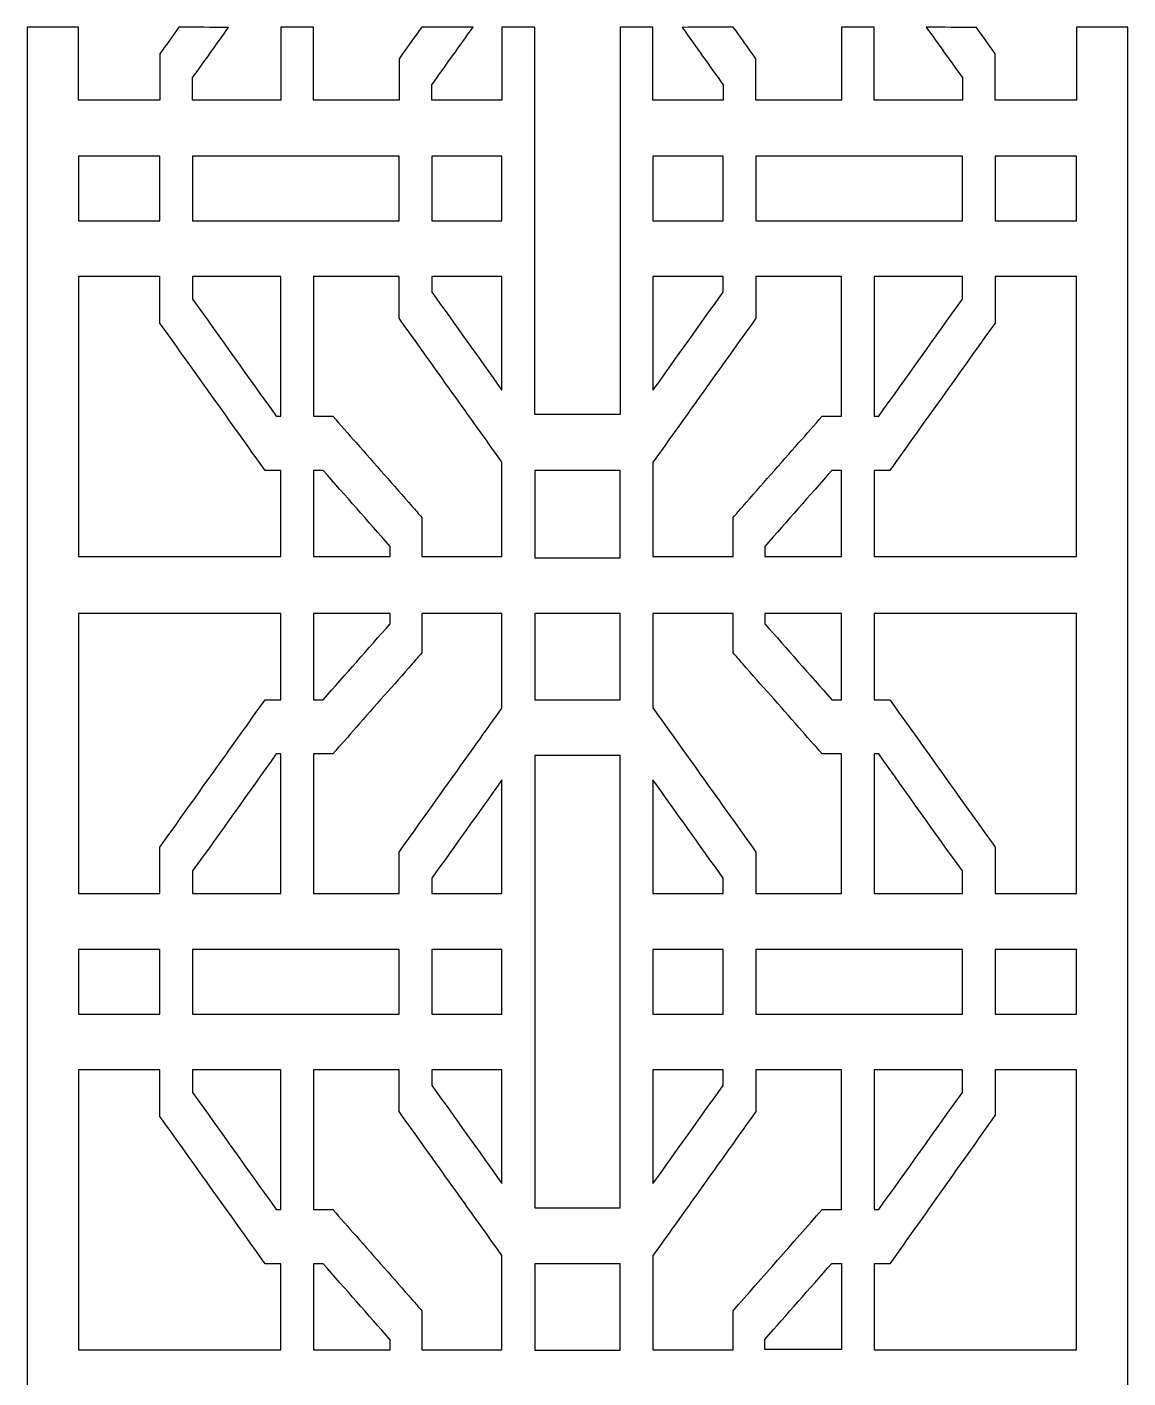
# Model space of a CAD drawing. Header units: centimetres. Extents: x 9 to 15.7, y -9 to 9.
# Drawn here: x 9.04 to 15.74, y 0.79 to 9 of the extents above; entities that cross this region are included whole.
import ezdxf

# ---------------------------------------------------------------- set-up
doc = ezdxf.new("R2010")
doc.units = ezdxf.units.CM
doc.header["$MEASUREMENT"] = 0
doc.layers.add('layer 1', color=7, linetype='Continuous')

msp = doc.modelspace()

# ---------------------------------------------------------------- linework, layer by layer
at = {"layer": 'layer 1', "color": 250, "lineweight": 30}
for points, knots in [([(15.73543, 8.99889), (15.73543, 2.9992), (15.73543, -3.00051), (15.73543, -9.00021), (15.73543, -9.00021), (13.50426, -9.00021), (11.27308, -9.00021), (9.0419, -9.00021), (9.0419, -9.00021), (9.0419, -8.26327), (9.0419, -7.52636), (9.0419, -6.78943), (9.0419, -6.78943), (9.0419, -1.52666), (9.0419, 3.73612), (9.0419, 8.99889), (9.0419, 8.99889), (9.14629, 8.99889), (9.25067, 8.99889), (9.35506, 8.99889), (9.35506, 8.99889), (9.35506, 8.86323), (9.35506, 8.72759), (9.35506, 8.59193), (9.35506, 8.59193), (9.35506, 8.57987), (9.35506, 8.5678), (9.35506, 8.55574), (9.35506, 8.55574), (9.51995, 8.55574), (9.68484, 8.55574), (9.84974, 8.55574), (9.84974, 8.55574), (9.84974, 8.64992), (9.84974, 8.74408), (9.84974, 8.83826), (9.84974, 8.83826), (9.88822, 8.89212), (9.92671, 8.94599), (9.96519, 8.99984), (9.96519, 8.99984), (10.06573, 8.99925), (10.16625, 8.99866), (10.26679, 8.99807), (10.26679, 8.99807), (10.19418, 8.89643), (10.12157, 8.79481), (10.04897, 8.69317), (10.04897, 8.69317), (10.04897, 8.64735), (10.04897, 8.60154), (10.04897, 8.55574), (10.04897, 8.55574), (10.22769, 8.55574), (10.40642, 8.55574), (10.58514, 8.55574), (10.58514, 8.55574), (10.58514, 8.70346), (10.58514, 8.85117), (10.58514, 8.99889), (10.58514, 8.99889), (10.65155, 8.99889), (10.71795, 8.99889), (10.78437, 8.99889), (10.78437, 8.99889), (10.78437, 8.85117), (10.78437, 8.70346), (10.78437, 8.55574), (10.78437, 8.55574), (10.95758, 8.55574), (11.13078, 8.55574), (11.304, 8.55574), (11.304, 8.55574), (11.304, 8.63985), (11.304, 8.72397), (11.304, 8.80808), (11.304, 8.80808), (11.30958, 8.8159), (11.31517, 8.82371), (11.32075, 8.83153), (11.32075, 8.83153), (11.36096, 8.88782), (11.40118, 8.94411), (11.44139, 9.0004), (11.44139, 9.0004), (11.5455, 9.00034), (11.64962, 9.00027), (11.75373, 9.00022), (11.75373, 9.00022), (11.67023, 8.88333), (11.58673, 8.76645), (11.50322, 8.64957), (11.50322, 8.64957), (11.50322, 8.61829), (11.50322, 8.58701), (11.50322, 8.55574), (11.50322, 8.55574), (11.64536, 8.55574), (11.78749, 8.55574), (11.92963, 8.55574), (11.92963, 8.55574), (11.92963, 8.70346), (11.92963, 8.85117), (11.92963, 8.99889), (11.92963, 8.99889), (11.99604, 8.99889), (12.06245, 8.99889), (12.12886, 8.99889), (12.12886, 8.99889), (12.12886, 8.21416), (12.12886, 7.42942), (12.12886, 6.64469), (12.12886, 6.64469), (12.30203, 6.64469), (12.47519, 6.64469), (12.64837, 6.64469), (12.64837, 6.64469), (12.64837, 7.42942), (12.64837, 8.21416), (12.64837, 8.99889), (12.64837, 8.99889), (12.71478, 8.99889), (12.78118, 8.99889), (12.8476, 8.99889), (12.8476, 8.99889), (12.8476, 8.85117), (12.8476, 8.70346), (12.8476, 8.55574), (12.8476, 8.55574), (12.98977, 8.55574), (13.13195, 8.55574), (13.27411, 8.55574), (13.27411, 8.55574), (13.27411, 8.58701), (13.27411, 8.61829), (13.27411, 8.64957), (13.27411, 8.64957), (13.19097, 8.76595), (13.10782, 8.88235), (13.02467, 8.99873), (13.02467, 8.99873), (13.12834, 8.99942), (13.23202, 9.00009), (13.33569, 9.00077), (13.33569, 9.00077), (13.38157, 8.93653), (13.42745, 8.87231), (13.47334, 8.80808), (13.47334, 8.80808), (13.47334, 8.72397), (13.47334, 8.63985), (13.47334, 8.55574), (13.47334, 8.55574), (13.64655, 8.55574), (13.81977, 8.55574), (13.99298, 8.55574), (13.99298, 8.55574), (13.99298, 8.70346), (13.99298, 8.85117), (13.99298, 8.99889), (13.99298, 8.99889), (14.05938, 8.99889), (14.12579, 8.99889), (14.19221, 8.99889), (14.19221, 8.99889), (14.19221, 8.85117), (14.19221, 8.70346), (14.19221, 8.55574), (14.19221, 8.55574), (14.37092, 8.55574), (14.54965, 8.55574), (14.72838, 8.55574), (14.72838, 8.55574), (14.72838, 8.60154), (14.72838, 8.64735), (14.72838, 8.69317), (14.72838, 8.69317), (14.65538, 8.79532), (14.5824, 8.89749), (14.50941, 8.99965), (14.50941, 8.99965), (14.61077, 8.99909), (14.71214, 8.99852), (14.81351, 8.99797), (14.81351, 8.99797), (14.85153, 8.94473), (14.88957, 8.89148), (14.9276, 8.83826), (14.9276, 8.83826), (14.9276, 8.83583), (14.9276, 8.83342), (14.9276, 8.83099), (14.9276, 8.83099), (14.9276, 8.73925), (14.9276, 8.64749), (14.9276, 8.55574), (14.9276, 8.55574), (15.0925, 8.55574), (15.25739, 8.55574), (15.42229, 8.55574), (15.42229, 8.55574), (15.42229, 8.70346), (15.42229, 8.85117), (15.42229, 8.99889), (15.42229, 8.99889), (15.52666, 8.99889), (15.63105, 8.99889), (15.73543, 8.99889)], [0, 0, 0, 0, 0.0188679, 0.0188679, 0.0188679, 0.0188679, 0.0377358, 0.0377358, 0.0377358, 0.0377358, 0.0566038, 0.0566038, 0.0566038, 0.0566038, 0.0754717, 0.0754717, 0.0754717, 0.0754717, 0.0943396, 0.0943396, 0.0943396, 0.0943396, 0.1132075, 0.1132075, 0.1132075, 0.1132075, 0.1320755, 0.1320755, 0.1320755, 0.1320755, 0.1509434, 0.1509434, 0.1509434, 0.1509434, 0.1698113, 0.1698113, 0.1698113, 0.1698113, 0.1886792, 0.1886792, 0.1886792, 0.1886792, 0.2075472, 0.2075472, 0.2075472, 0.2075472, 0.2264151, 0.2264151, 0.2264151, 0.2264151, 0.245283, 0.245283, 0.245283, 0.245283, 0.2641509, 0.2641509, 0.2641509, 0.2641509, 0.2830189, 0.2830189, 0.2830189, 0.2830189, 0.3018868, 0.3018868, 0.3018868, 0.3018868, 0.3207547, 0.3207547, 0.3207547, 0.3207547, 0.3396226, 0.3396226, 0.3396226, 0.3396226, 0.3584906, 0.3584906, 0.3584906, 0.3584906, 0.3773585, 0.3773585, 0.3773585, 0.3773585, 0.3962264, 0.3962264, 0.3962264, 0.3962264, 0.4150943, 0.4150943, 0.4150943, 0.4150943, 0.4339623, 0.4339623, 0.4339623, 0.4339623, 0.4528302, 0.4528302, 0.4528302, 0.4528302, 0.4716981, 0.4716981, 0.4716981, 0.4716981, 0.490566, 0.490566, 0.490566, 0.490566, 0.509434, 0.509434, 0.509434, 0.509434, 0.5283019, 0.5283019, 0.5283019, 0.5283019, 0.5471698, 0.5471698, 0.5471698, 0.5471698, 0.5660377, 0.5660377, 0.5660377, 0.5660377, 0.5849057, 0.5849057, 0.5849057, 0.5849057, 0.6037736, 0.6037736, 0.6037736, 0.6037736, 0.6226415, 0.6226415, 0.6226415, 0.6226415, 0.6415094, 0.6415094, 0.6415094, 0.6415094, 0.6603774, 0.6603774, 0.6603774, 0.6603774, 0.6792453, 0.6792453, 0.6792453, 0.6792453, 0.6981132, 0.6981132, 0.6981132, 0.6981132, 0.7169811, 0.7169811, 0.7169811, 0.7169811, 0.7358491, 0.7358491, 0.7358491, 0.7358491, 0.754717, 0.754717, 0.754717, 0.754717, 0.7735849, 0.7735849, 0.7735849, 0.7735849, 0.7924528, 0.7924528, 0.7924528, 0.7924528, 0.8113208, 0.8113208, 0.8113208, 0.8113208, 0.8301887, 0.8301887, 0.8301887, 0.8301887, 0.8490566, 0.8490566, 0.8490566, 0.8490566, 0.8679245, 0.8679245, 0.8679245, 0.8679245, 0.8867925, 0.8867925, 0.8867925, 0.8867925, 0.9056604, 0.9056604, 0.9056604, 0.9056604, 0.9245283, 0.9245283, 0.9245283, 0.9245283, 0.9433962, 0.9433962, 0.9433962, 0.9433962, 0.9622642, 0.9622642, 0.9622642, 0.9622642, 1, 1, 1, 1]), ([(9.35506, 7.82295), (9.35506, 7.95398), (9.35506, 8.08501), (9.35506, 8.21604), (9.35506, 8.21604), (9.51995, 8.21604), (9.68484, 8.21604), (9.84974, 8.21604), (9.84974, 8.21604), (9.84974, 8.08501), (9.84974, 7.95398), (9.84974, 7.82295), (9.84974, 7.82295), (9.68484, 7.82295), (9.51995, 7.82295), (9.35506, 7.82295)], [0, 0, 0, 0, 0.2, 0.2, 0.2, 0.2, 0.4, 0.4, 0.4, 0.4, 0.6, 0.6, 0.6, 0.6, 1, 1, 1, 1]), ([(10.04897, 7.82295), (10.04897, 7.95398), (10.04897, 8.08501), (10.04897, 8.21604), (10.04897, 8.21604), (10.46732, 8.21604), (10.88565, 8.21604), (11.304, 8.21604), (11.304, 8.21604), (11.304, 8.08501), (11.304, 7.95398), (11.304, 7.82295), (11.304, 7.82295), (10.88565, 7.82295), (10.46732, 7.82295), (10.04897, 7.82295)], [0, 0, 0, 0, 0.2, 0.2, 0.2, 0.2, 0.4, 0.4, 0.4, 0.4, 0.6, 0.6, 0.6, 0.6, 1, 1, 1, 1]), ([(11.92963, 8.21604), (11.92963, 8.08501), (11.92963, 7.95398), (11.92963, 7.82295), (11.92963, 7.82295), (11.78749, 7.82295), (11.64536, 7.82295), (11.50322, 7.82295), (11.50322, 7.82295), (11.50322, 7.95398), (11.50322, 8.08501), (11.50322, 8.21604), (11.50322, 8.21604), (11.64536, 8.21604), (11.78749, 8.21604), (11.92963, 8.21604)], [0, 0, 0, 0, 0.2, 0.2, 0.2, 0.2, 0.4, 0.4, 0.4, 0.4, 0.6, 0.6, 0.6, 0.6, 1, 1, 1, 1]), ([(12.8476, 7.82295), (12.8476, 7.95398), (12.8476, 8.08501), (12.8476, 8.21604), (12.8476, 8.21604), (12.98977, 8.21604), (13.13195, 8.21604), (13.27411, 8.21604), (13.27411, 8.21604), (13.27411, 8.08501), (13.27411, 7.95398), (13.27411, 7.82295), (13.27411, 7.82295), (13.13195, 7.82295), (12.98977, 7.82295), (12.8476, 7.82295)], [0, 0, 0, 0, 0.2, 0.2, 0.2, 0.2, 0.4, 0.4, 0.4, 0.4, 0.6, 0.6, 0.6, 0.6, 1, 1, 1, 1]), ([(13.47334, 7.82295), (13.47334, 7.95398), (13.47334, 8.08501), (13.47334, 8.21604), (13.47334, 8.21604), (13.89169, 8.21604), (14.31003, 8.21604), (14.72838, 8.21604), (14.72838, 8.21604), (14.72838, 8.08501), (14.72838, 7.95398), (14.72838, 7.82295), (14.72838, 7.82295), (14.31003, 7.82295), (13.89169, 7.82295), (13.47334, 7.82295)], [0, 0, 0, 0, 0.2, 0.2, 0.2, 0.2, 0.4, 0.4, 0.4, 0.4, 0.6, 0.6, 0.6, 0.6, 1, 1, 1, 1]), ([(15.42229, 8.21604), (15.42229, 8.08501), (15.42229, 7.95398), (15.42229, 7.82295), (15.42229, 7.82295), (15.25739, 7.82295), (15.0925, 7.82295), (14.9276, 7.82295), (14.9276, 7.82295), (14.9276, 7.95398), (14.9276, 8.08501), (14.9276, 8.21604), (14.9276, 8.21604), (15.0925, 8.21604), (15.25739, 8.21604), (15.42229, 8.21604)], [0, 0, 0, 0, 0.2, 0.2, 0.2, 0.2, 0.4, 0.4, 0.4, 0.4, 0.6, 0.6, 0.6, 0.6, 1, 1, 1, 1]), ([(9.35506, 5.78105), (9.35506, 6.34844), (9.35506, 6.91584), (9.35506, 7.48325), (9.35506, 7.48325), (9.51995, 7.48325), (9.68484, 7.48325), (9.84974, 7.48325), (9.84974, 7.48325), (9.84974, 7.38908), (9.84974, 7.29491), (9.84974, 7.20073), (9.84974, 7.20073), (10.06305, 6.90216), (10.27636, 6.60357), (10.48967, 6.30499), (10.48967, 6.30499), (10.52149, 6.30499), (10.55332, 6.30499), (10.58514, 6.30499), (10.58514, 6.30499), (10.58514, 6.13035), (10.58514, 5.95569), (10.58514, 5.78105), (10.58514, 5.78105), (10.17512, 5.78105), (9.76508, 5.78105), (9.35506, 5.78105)], [0, 0, 0, 0, 0.125, 0.125, 0.125, 0.125, 0.25, 0.25, 0.25, 0.25, 0.375, 0.375, 0.375, 0.375, 0.5, 0.5, 0.5, 0.5, 0.625, 0.625, 0.625, 0.625, 0.75, 0.75, 0.75, 0.75, 1, 1, 1, 1]), ([(10.58514, 7.48325), (10.58514, 7.20025), (10.58514, 6.91726), (10.58514, 6.63427), (10.58514, 6.63427), (10.57586, 6.63427), (10.5666, 6.63427), (10.55731, 6.63427), (10.55731, 6.63427), (10.38787, 6.87145), (10.21842, 7.10864), (10.04897, 7.34582), (10.04897, 7.34582), (10.04897, 7.39163), (10.04897, 7.43744), (10.04897, 7.48325), (10.04897, 7.48325), (10.22769, 7.48325), (10.40642, 7.48325), (10.58514, 7.48325)], [0, 0, 0, 0, 0.1666667, 0.1666667, 0.1666667, 0.1666667, 0.3333333, 0.3333333, 0.3333333, 0.3333333, 0.5, 0.5, 0.5, 0.5, 0.6666667, 0.6666667, 0.6666667, 0.6666667, 1, 1, 1, 1]), ([(11.92963, 6.35517), (11.92963, 6.16379), (11.92963, 5.97242), (11.92963, 5.78105), (11.92963, 5.78105), (11.76744, 5.78105), (11.60525, 5.78105), (11.44306, 5.78105), (11.44306, 5.78105), (11.44306, 5.85072), (11.44306, 5.9204), (11.44306, 5.99008), (11.44306, 5.99008), (11.44306, 5.9946), (11.44306, 5.99911), (11.44306, 6.00362), (11.44306, 6.00362), (11.44306, 6.00879), (11.44306, 6.01395), (11.44306, 6.01912), (11.44306, 6.01912), (11.42337, 6.04146), (11.4037, 6.0638), (11.38402, 6.08614), (11.38402, 6.08614), (11.27014, 6.21543), (11.15626, 6.34472), (11.04238, 6.47401), (11.04238, 6.47401), (10.99532, 6.52743), (10.94827, 6.58084), (10.90123, 6.63427), (10.90123, 6.63427), (10.86228, 6.63427), (10.82332, 6.63427), (10.78437, 6.63427), (10.78437, 6.63427), (10.78437, 6.91726), (10.78437, 7.20025), (10.78437, 7.48325), (10.78437, 7.48325), (10.95758, 7.48325), (11.13078, 7.48325), (11.304, 7.48325), (11.304, 7.48325), (11.304, 7.39913), (11.304, 7.31502), (11.304, 7.2309), (11.304, 7.2309), (11.30958, 7.22309), (11.31517, 7.21527), (11.32075, 7.20745), (11.32075, 7.20745), (11.52371, 6.92336), (11.72667, 6.63927), (11.92963, 6.35517)], [0, 0, 0, 0, 0.0666667, 0.0666667, 0.0666667, 0.0666667, 0.1333333, 0.1333333, 0.1333333, 0.1333333, 0.2, 0.2, 0.2, 0.2, 0.2666667, 0.2666667, 0.2666667, 0.2666667, 0.3333333, 0.3333333, 0.3333333, 0.3333333, 0.4, 0.4, 0.4, 0.4, 0.4666667, 0.4666667, 0.4666667, 0.4666667, 0.5333333, 0.5333333, 0.5333333, 0.5333333, 0.6, 0.6, 0.6, 0.6, 0.6666667, 0.6666667, 0.6666667, 0.6666667, 0.7333333, 0.7333333, 0.7333333, 0.7333333, 0.8, 0.8, 0.8, 0.8, 0.8666667, 0.8666667, 0.8666667, 0.8666667, 1, 1, 1, 1]), ([(11.92963, 7.48325), (11.92963, 7.25301), (11.92963, 7.02279), (11.92963, 6.79256), (11.92963, 6.79256), (11.78749, 6.99152), (11.64536, 7.19047), (11.50322, 7.38943), (11.50322, 7.38943), (11.50322, 7.42071), (11.50322, 7.45198), (11.50322, 7.48325), (11.50322, 7.48325), (11.64536, 7.48325), (11.78749, 7.48325), (11.92963, 7.48325)], [0, 0, 0, 0, 0.2, 0.2, 0.2, 0.2, 0.4, 0.4, 0.4, 0.4, 0.6, 0.6, 0.6, 0.6, 1, 1, 1, 1]), ([(13.33429, 6.00362), (13.33429, 5.99911), (13.33429, 5.9946), (13.33429, 5.99008), (13.33429, 5.99008), (13.33429, 5.9204), (13.33429, 5.85072), (13.33429, 5.78105), (13.33429, 5.78105), (13.17206, 5.78105), (13.00983, 5.78105), (12.8476, 5.78105), (12.8476, 5.78105), (12.8476, 5.97237), (12.8476, 6.16369), (12.8476, 6.35501), (12.8476, 6.35501), (13.0506, 6.63916), (13.25359, 6.9233), (13.45659, 7.20745), (13.45659, 7.20745), (13.46217, 7.21527), (13.46777, 7.22309), (13.47334, 7.2309), (13.47334, 7.2309), (13.47334, 7.31502), (13.47334, 7.39913), (13.47334, 7.48325), (13.47334, 7.48325), (13.64655, 7.48325), (13.81977, 7.48325), (13.99298, 7.48325), (13.99298, 7.48325), (13.99298, 7.20025), (13.99298, 6.91726), (13.99298, 6.63427), (13.99298, 6.63427), (13.95402, 6.63427), (13.91507, 6.63427), (13.87611, 6.63427), (13.87611, 6.63427), (13.82907, 6.58084), (13.78202, 6.52743), (13.73496, 6.47401), (13.73496, 6.47401), (13.62109, 6.34472), (13.5072, 6.21543), (13.39332, 6.08614), (13.39332, 6.08614), (13.37364, 6.0638), (13.35397, 6.04146), (13.33429, 6.01912), (13.33429, 6.01912), (13.33429, 6.01395), (13.33429, 6.00879), (13.33429, 6.00362)], [0, 0, 0, 0, 0.0666667, 0.0666667, 0.0666667, 0.0666667, 0.1333333, 0.1333333, 0.1333333, 0.1333333, 0.2, 0.2, 0.2, 0.2, 0.2666667, 0.2666667, 0.2666667, 0.2666667, 0.3333333, 0.3333333, 0.3333333, 0.3333333, 0.4, 0.4, 0.4, 0.4, 0.4666667, 0.4666667, 0.4666667, 0.4666667, 0.5333333, 0.5333333, 0.5333333, 0.5333333, 0.6, 0.6, 0.6, 0.6, 0.6666667, 0.6666667, 0.6666667, 0.6666667, 0.7333333, 0.7333333, 0.7333333, 0.7333333, 0.8, 0.8, 0.8, 0.8, 0.8666667, 0.8666667, 0.8666667, 0.8666667, 1, 1, 1, 1]), ([(12.8476, 6.7924), (12.8476, 7.02269), (12.8476, 7.25297), (12.8476, 7.48325), (12.8476, 7.48325), (12.98977, 7.48325), (13.13195, 7.48325), (13.27411, 7.48325), (13.27411, 7.48325), (13.27411, 7.45198), (13.27411, 7.42071), (13.27411, 7.38943), (13.27411, 7.38943), (13.13195, 7.19042), (12.98977, 6.99141), (12.8476, 6.7924)], [0, 0, 0, 0, 0.2, 0.2, 0.2, 0.2, 0.4, 0.4, 0.4, 0.4, 0.6, 0.6, 0.6, 0.6, 1, 1, 1, 1]), ([(15.42229, 7.48325), (15.42229, 6.91584), (15.42229, 6.34844), (15.42229, 5.78105), (15.42229, 5.78105), (15.23921, 5.78105), (15.05612, 5.78105), (14.87304, 5.78105), (14.87304, 5.78105), (14.80589, 5.78105), (14.73875, 5.78105), (14.6716, 5.78105), (14.6716, 5.78105), (14.51179, 5.78105), (14.35199, 5.78105), (14.19221, 5.78105), (14.19221, 5.78105), (14.19221, 5.81305), (14.19221, 5.84507), (14.19221, 5.87708), (14.19221, 5.87708), (14.19221, 6.01972), (14.19221, 6.16236), (14.19221, 6.30499), (14.19221, 6.30499), (14.22403, 6.30499), (14.25585, 6.30499), (14.28768, 6.30499), (14.28768, 6.30499), (14.293, 6.31244), (14.29832, 6.31988), (14.30363, 6.32732), (14.30363, 6.32732), (14.50358, 6.60722), (14.70353, 6.8871), (14.90349, 7.16698), (14.90349, 7.16698), (14.91152, 7.17823), (14.91956, 7.18948), (14.9276, 7.20073), (14.9276, 7.20073), (14.9276, 7.20315), (14.9276, 7.20558), (14.9276, 7.20799), (14.9276, 7.20799), (14.9276, 7.29974), (14.9276, 7.39149), (14.9276, 7.48325), (14.9276, 7.48325), (15.0925, 7.48325), (15.25739, 7.48325), (15.42229, 7.48325)], [0, 0, 0, 0, 0.0714286, 0.0714286, 0.0714286, 0.0714286, 0.1428571, 0.1428571, 0.1428571, 0.1428571, 0.2142857, 0.2142857, 0.2142857, 0.2142857, 0.2857143, 0.2857143, 0.2857143, 0.2857143, 0.3571429, 0.3571429, 0.3571429, 0.3571429, 0.4285714, 0.4285714, 0.4285714, 0.4285714, 0.5, 0.5, 0.5, 0.5, 0.5714286, 0.5714286, 0.5714286, 0.5714286, 0.6428571, 0.6428571, 0.6428571, 0.6428571, 0.7142857, 0.7142857, 0.7142857, 0.7142857, 0.7857143, 0.7857143, 0.7857143, 0.7857143, 0.8571429, 0.8571429, 0.8571429, 0.8571429, 1, 1, 1, 1]), ([(14.19221, 7.48325), (14.37092, 7.48325), (14.54965, 7.48325), (14.72838, 7.48325), (14.72838, 7.48325), (14.72838, 7.43744), (14.72838, 7.39163), (14.72838, 7.34582), (14.72838, 7.34582), (14.55892, 7.10864), (14.38948, 6.87145), (14.22003, 6.63427), (14.22003, 6.63427), (14.21075, 6.63427), (14.20148, 6.63427), (14.19221, 6.63427), (14.19221, 6.63427), (14.19221, 6.91726), (14.19221, 7.20025), (14.19221, 7.48325)], [0, 0, 0, 0, 0.1666667, 0.1666667, 0.1666667, 0.1666667, 0.3333333, 0.3333333, 0.3333333, 0.3333333, 0.5, 0.5, 0.5, 0.5, 0.6666667, 0.6666667, 0.6666667, 0.6666667, 1, 1, 1, 1]), ([(11.24994, 5.84279), (11.24994, 5.82222), (11.24994, 5.80163), (11.24994, 5.78105), (11.24994, 5.78105), (11.09476, 5.78105), (10.93957, 5.78105), (10.78437, 5.78105), (10.78437, 5.78105), (10.78437, 5.81305), (10.78437, 5.84507), (10.78437, 5.87708), (10.78437, 5.87708), (10.78437, 6.01972), (10.78437, 6.16236), (10.78437, 6.30499), (10.78437, 6.30499), (10.80385, 6.30499), (10.82334, 6.30499), (10.84283, 6.30499), (10.84283, 6.30499), (10.97853, 6.15093), (11.11424, 5.99686), (11.24994, 5.84279)], [0, 0, 0, 0, 0.1428571, 0.1428571, 0.1428571, 0.1428571, 0.2857143, 0.2857143, 0.2857143, 0.2857143, 0.4285714, 0.4285714, 0.4285714, 0.4285714, 0.5714286, 0.5714286, 0.5714286, 0.5714286, 0.7142857, 0.7142857, 0.7142857, 0.7142857, 1, 1, 1, 1]), ([(12.64837, 6.30499), (12.64837, 6.12822), (12.64837, 5.95146), (12.64837, 5.77469), (12.64837, 5.77469), (12.47519, 5.77469), (12.30203, 5.77469), (12.12886, 5.77469), (12.12886, 5.77469), (12.12886, 5.77681), (12.12886, 5.77892), (12.12886, 5.78105), (12.12886, 5.78105), (12.12886, 5.95569), (12.12886, 6.13035), (12.12886, 6.30499), (12.12886, 6.30499), (12.16646, 6.30499), (12.20404, 6.30499), (12.24164, 6.30499), (12.24164, 6.30499), (12.29379, 6.30499), (12.34594, 6.30499), (12.39809, 6.30499), (12.39809, 6.30499), (12.48152, 6.30499), (12.56494, 6.30499), (12.64837, 6.30499)], [0, 0, 0, 0, 0.125, 0.125, 0.125, 0.125, 0.25, 0.25, 0.25, 0.25, 0.375, 0.375, 0.375, 0.375, 0.5, 0.5, 0.5, 0.5, 0.625, 0.625, 0.625, 0.625, 0.75, 0.75, 0.75, 0.75, 1, 1, 1, 1]), ([(13.99298, 5.87708), (13.99298, 5.84507), (13.99298, 5.81305), (13.99298, 5.78105), (13.99298, 5.78105), (13.83778, 5.78105), (13.68259, 5.78105), (13.52739, 5.78105), (13.52739, 5.78105), (13.52739, 5.80163), (13.52739, 5.82222), (13.52739, 5.84279), (13.52739, 5.84279), (13.6631, 5.99686), (13.79881, 6.15093), (13.93452, 6.30499), (13.93452, 6.30499), (13.954, 6.30499), (13.97348, 6.30499), (13.99298, 6.30499), (13.99298, 6.30499), (13.99298, 6.16236), (13.99298, 6.01972), (13.99298, 5.87708)], [0, 0, 0, 0, 0.1428571, 0.1428571, 0.1428571, 0.1428571, 0.2857143, 0.2857143, 0.2857143, 0.2857143, 0.4285714, 0.4285714, 0.4285714, 0.4285714, 0.5714286, 0.5714286, 0.5714286, 0.5714286, 0.7142857, 0.7142857, 0.7142857, 0.7142857, 1, 1, 1, 1]), ([(9.35506, 3.73279), (9.35506, 4.30019), (9.35506, 4.86759), (9.35506, 5.43498), (9.35506, 5.43498), (9.76508, 5.43498), (10.17512, 5.43498), (10.58514, 5.43498), (10.58514, 5.43498), (10.58514, 5.26034), (10.58514, 5.08568), (10.58514, 4.91104), (10.58514, 4.91104), (10.55332, 4.91104), (10.52149, 4.91104), (10.48967, 4.91104), (10.48967, 4.91104), (10.27636, 4.61246), (10.06305, 4.31388), (9.84974, 4.0153), (9.84974, 4.0153), (9.84974, 3.92113), (9.84974, 3.82695), (9.84974, 3.73279), (9.84974, 3.73279), (9.68484, 3.73279), (9.51995, 3.73279), (9.35506, 3.73279)], [0, 0, 0, 0, 0.125, 0.125, 0.125, 0.125, 0.25, 0.25, 0.25, 0.25, 0.375, 0.375, 0.375, 0.375, 0.5, 0.5, 0.5, 0.5, 0.625, 0.625, 0.625, 0.625, 0.75, 0.75, 0.75, 0.75, 1, 1, 1, 1]), ([(11.92963, 5.43498), (11.92963, 5.24362), (11.92963, 5.05224), (11.92963, 4.86086), (11.92963, 4.86086), (11.72667, 4.57676), (11.52371, 4.29267), (11.32075, 4.00858), (11.32075, 4.00858), (11.31517, 4.00076), (11.30958, 3.99294), (11.304, 3.98513), (11.304, 3.98513), (11.304, 3.90102), (11.304, 3.8169), (11.304, 3.73279), (11.304, 3.73279), (11.13078, 3.73279), (10.95758, 3.73279), (10.78437, 3.73279), (10.78437, 3.73279), (10.78437, 4.01578), (10.78437, 4.29878), (10.78437, 4.58178), (10.78437, 4.58178), (10.82332, 4.58178), (10.86228, 4.58178), (10.90123, 4.58178), (10.90123, 4.58178), (10.94827, 4.63519), (10.99532, 4.6886), (11.04238, 4.74202), (11.04238, 4.74202), (11.15626, 4.87131), (11.27014, 5.0006), (11.38402, 5.12989), (11.38402, 5.12989), (11.4037, 5.15224), (11.42337, 5.17459), (11.44306, 5.19692), (11.44306, 5.19692), (11.44306, 5.20208), (11.44306, 5.20724), (11.44306, 5.21241), (11.44306, 5.21241), (11.44306, 5.21692), (11.44306, 5.22145), (11.44306, 5.22596), (11.44306, 5.22596), (11.44306, 5.29564), (11.44306, 5.36531), (11.44306, 5.43498), (11.44306, 5.43498), (11.60525, 5.43498), (11.76744, 5.43498), (11.92963, 5.43498)], [0, 0, 0, 0, 0.0666667, 0.0666667, 0.0666667, 0.0666667, 0.1333333, 0.1333333, 0.1333333, 0.1333333, 0.2, 0.2, 0.2, 0.2, 0.2666667, 0.2666667, 0.2666667, 0.2666667, 0.3333333, 0.3333333, 0.3333333, 0.3333333, 0.4, 0.4, 0.4, 0.4, 0.4666667, 0.4666667, 0.4666667, 0.4666667, 0.5333333, 0.5333333, 0.5333333, 0.5333333, 0.6, 0.6, 0.6, 0.6, 0.6666667, 0.6666667, 0.6666667, 0.6666667, 0.7333333, 0.7333333, 0.7333333, 0.7333333, 0.8, 0.8, 0.8, 0.8, 0.8666667, 0.8666667, 0.8666667, 0.8666667, 1, 1, 1, 1]), ([(10.78437, 5.43498), (10.93957, 5.43498), (11.09476, 5.43498), (11.24994, 5.43498), (11.24994, 5.43498), (11.24994, 5.41441), (11.24994, 5.39383), (11.24994, 5.37324), (11.24994, 5.37324), (11.11424, 5.21917), (10.97853, 5.06511), (10.84283, 4.91104), (10.84283, 4.91104), (10.82334, 4.91104), (10.80385, 4.91104), (10.78437, 4.91104), (10.78437, 4.91104), (10.78437, 5.05368), (10.78437, 5.19632), (10.78437, 5.33896), (10.78437, 5.33896), (10.78437, 5.37098), (10.78437, 5.40298), (10.78437, 5.43498)], [0, 0, 0, 0, 0.1428571, 0.1428571, 0.1428571, 0.1428571, 0.2857143, 0.2857143, 0.2857143, 0.2857143, 0.4285714, 0.4285714, 0.4285714, 0.4285714, 0.5714286, 0.5714286, 0.5714286, 0.5714286, 0.7142857, 0.7142857, 0.7142857, 0.7142857, 1, 1, 1, 1]), ([(12.64837, 5.43498), (12.64837, 5.26034), (12.64837, 5.08568), (12.64837, 4.91104), (12.64837, 4.91104), (12.61082, 4.91104), (12.57325, 4.91104), (12.53571, 4.91104), (12.53571, 4.91104), (12.43768, 4.91104), (12.33966, 4.91104), (12.24164, 4.91104), (12.24164, 4.91104), (12.20404, 4.91104), (12.16646, 4.91104), (12.12886, 4.91104), (12.12886, 4.91104), (12.12886, 5.08568), (12.12886, 5.26034), (12.12886, 5.43498), (12.12886, 5.43498), (12.30203, 5.43498), (12.47519, 5.43498), (12.64837, 5.43498)], [0, 0, 0, 0, 0.1428571, 0.1428571, 0.1428571, 0.1428571, 0.2857143, 0.2857143, 0.2857143, 0.2857143, 0.4285714, 0.4285714, 0.4285714, 0.4285714, 0.5714286, 0.5714286, 0.5714286, 0.5714286, 0.7142857, 0.7142857, 0.7142857, 0.7142857, 1, 1, 1, 1]), ([(13.33429, 5.43498), (13.33429, 5.36531), (13.33429, 5.29564), (13.33429, 5.22596), (13.33429, 5.22596), (13.33429, 5.22145), (13.33429, 5.21692), (13.33429, 5.21241), (13.33429, 5.21241), (13.33429, 5.20724), (13.33429, 5.20208), (13.33429, 5.19692), (13.33429, 5.19692), (13.35397, 5.17459), (13.37364, 5.15224), (13.39332, 5.12989), (13.39332, 5.12989), (13.5072, 5.0006), (13.62109, 4.87131), (13.73496, 4.74202), (13.73496, 4.74202), (13.78202, 4.6886), (13.82907, 4.63519), (13.87611, 4.58178), (13.87611, 4.58178), (13.91507, 4.58178), (13.95402, 4.58178), (13.99298, 4.58178), (13.99298, 4.58178), (13.99298, 4.29878), (13.99298, 4.01578), (13.99298, 3.73279), (13.99298, 3.73279), (13.81977, 3.73279), (13.64655, 3.73279), (13.47334, 3.73279), (13.47334, 3.73279), (13.47334, 3.8169), (13.47334, 3.90102), (13.47334, 3.98513), (13.47334, 3.98513), (13.46777, 3.99294), (13.46217, 4.00076), (13.45659, 4.00858), (13.45659, 4.00858), (13.25359, 4.29273), (13.0506, 4.57688), (12.8476, 4.86103), (12.8476, 4.86103), (12.8476, 5.05235), (12.8476, 5.24366), (12.8476, 5.43498), (12.8476, 5.43498), (13.00983, 5.43498), (13.17206, 5.43498), (13.33429, 5.43498)], [0, 0, 0, 0, 0.0666667, 0.0666667, 0.0666667, 0.0666667, 0.1333333, 0.1333333, 0.1333333, 0.1333333, 0.2, 0.2, 0.2, 0.2, 0.2666667, 0.2666667, 0.2666667, 0.2666667, 0.3333333, 0.3333333, 0.3333333, 0.3333333, 0.4, 0.4, 0.4, 0.4, 0.4666667, 0.4666667, 0.4666667, 0.4666667, 0.5333333, 0.5333333, 0.5333333, 0.5333333, 0.6, 0.6, 0.6, 0.6, 0.6666667, 0.6666667, 0.6666667, 0.6666667, 0.7333333, 0.7333333, 0.7333333, 0.7333333, 0.8, 0.8, 0.8, 0.8, 0.8666667, 0.8666667, 0.8666667, 0.8666667, 1, 1, 1, 1]), ([(13.99298, 5.33896), (13.99298, 5.19632), (13.99298, 5.05368), (13.99298, 4.91104), (13.99298, 4.91104), (13.97348, 4.91104), (13.954, 4.91104), (13.93452, 4.91104), (13.93452, 4.91104), (13.79881, 5.06511), (13.6631, 5.21917), (13.52739, 5.37324), (13.52739, 5.37324), (13.52739, 5.39383), (13.52739, 5.41441), (13.52739, 5.43498), (13.52739, 5.43498), (13.68259, 5.43498), (13.83778, 5.43498), (13.99298, 5.43498), (13.99298, 5.43498), (13.99298, 5.40298), (13.99298, 5.37098), (13.99298, 5.33896)], [0, 0, 0, 0, 0.1428571, 0.1428571, 0.1428571, 0.1428571, 0.2857143, 0.2857143, 0.2857143, 0.2857143, 0.4285714, 0.4285714, 0.4285714, 0.4285714, 0.5714286, 0.5714286, 0.5714286, 0.5714286, 0.7142857, 0.7142857, 0.7142857, 0.7142857, 1, 1, 1, 1]), ([(15.42229, 5.43498), (15.42229, 4.86759), (15.42229, 4.30019), (15.42229, 3.73279), (15.42229, 3.73279), (15.25739, 3.73279), (15.0925, 3.73279), (14.9276, 3.73279), (14.9276, 3.73279), (14.9276, 3.82454), (14.9276, 3.91629), (14.9276, 4.00804), (14.9276, 4.00804), (14.9276, 4.01047), (14.9276, 4.01288), (14.9276, 4.0153), (14.9276, 4.0153), (14.91956, 4.02655), (14.91152, 4.03781), (14.90349, 4.04906), (14.90349, 4.04906), (14.70353, 4.32895), (14.50358, 4.60883), (14.30363, 4.88871), (14.30363, 4.88871), (14.29832, 4.89615), (14.293, 4.90359), (14.28768, 4.91104), (14.28768, 4.91104), (14.25585, 4.91104), (14.22403, 4.91104), (14.19221, 4.91104), (14.19221, 4.91104), (14.19221, 5.05368), (14.19221, 5.19632), (14.19221, 5.33896), (14.19221, 5.33896), (14.19221, 5.37098), (14.19221, 5.40298), (14.19221, 5.43498), (14.19221, 5.43498), (14.35199, 5.43498), (14.51179, 5.43498), (14.6716, 5.43498), (14.6716, 5.43498), (14.73875, 5.43498), (14.80589, 5.43498), (14.87304, 5.43498), (14.87304, 5.43498), (15.05612, 5.43498), (15.23921, 5.43498), (15.42229, 5.43498)], [0, 0, 0, 0, 0.0714286, 0.0714286, 0.0714286, 0.0714286, 0.1428571, 0.1428571, 0.1428571, 0.1428571, 0.2142857, 0.2142857, 0.2142857, 0.2142857, 0.2857143, 0.2857143, 0.2857143, 0.2857143, 0.3571429, 0.3571429, 0.3571429, 0.3571429, 0.4285714, 0.4285714, 0.4285714, 0.4285714, 0.5, 0.5, 0.5, 0.5, 0.5714286, 0.5714286, 0.5714286, 0.5714286, 0.6428571, 0.6428571, 0.6428571, 0.6428571, 0.7142857, 0.7142857, 0.7142857, 0.7142857, 0.7857143, 0.7857143, 0.7857143, 0.7857143, 0.8571429, 0.8571429, 0.8571429, 0.8571429, 1, 1, 1, 1]), ([(10.58514, 3.73279), (10.40642, 3.73279), (10.22769, 3.73279), (10.04897, 3.73279), (10.04897, 3.73279), (10.04897, 3.7786), (10.04897, 3.8244), (10.04897, 3.87022), (10.04897, 3.87022), (10.21842, 4.10741), (10.38787, 4.34459), (10.55731, 4.58178), (10.55731, 4.58178), (10.5666, 4.58178), (10.57586, 4.58178), (10.58514, 4.58178), (10.58514, 4.58178), (10.58514, 4.29878), (10.58514, 4.01578), (10.58514, 3.73279)], [0, 0, 0, 0, 0.1666667, 0.1666667, 0.1666667, 0.1666667, 0.3333333, 0.3333333, 0.3333333, 0.3333333, 0.5, 0.5, 0.5, 0.5, 0.6666667, 0.6666667, 0.6666667, 0.6666667, 1, 1, 1, 1]), ([(12.64837, 4.57134), (12.64837, 3.65481), (12.64837, 2.73827), (12.64837, 1.82174), (12.64837, 1.82174), (12.47519, 1.82174), (12.30203, 1.82174), (12.12886, 1.82174), (12.12886, 1.82174), (12.12886, 2.73827), (12.12886, 3.65481), (12.12886, 4.57134), (12.12886, 4.57134), (12.30203, 4.57134), (12.47519, 4.57134), (12.64837, 4.57134)], [0, 0, 0, 0, 0.2, 0.2, 0.2, 0.2, 0.4, 0.4, 0.4, 0.4, 0.6, 0.6, 0.6, 0.6, 1, 1, 1, 1]), ([(14.19221, 3.73279), (14.19221, 4.01578), (14.19221, 4.29878), (14.19221, 4.58178), (14.19221, 4.58178), (14.20148, 4.58178), (14.21075, 4.58178), (14.22003, 4.58178), (14.22003, 4.58178), (14.38948, 4.34459), (14.55892, 4.10741), (14.72838, 3.87022), (14.72838, 3.87022), (14.72838, 3.8244), (14.72838, 3.7786), (14.72838, 3.73279), (14.72838, 3.73279), (14.54965, 3.73279), (14.37092, 3.73279), (14.19221, 3.73279)], [0, 0, 0, 0, 0.1666667, 0.1666667, 0.1666667, 0.1666667, 0.3333333, 0.3333333, 0.3333333, 0.3333333, 0.5, 0.5, 0.5, 0.5, 0.6666667, 0.6666667, 0.6666667, 0.6666667, 1, 1, 1, 1]), ([(11.92963, 4.42348), (11.92963, 4.19324), (11.92963, 3.96302), (11.92963, 3.73279), (11.92963, 3.73279), (11.78749, 3.73279), (11.64536, 3.73279), (11.50322, 3.73279), (11.50322, 3.73279), (11.50322, 3.76406), (11.50322, 3.79533), (11.50322, 3.8266), (11.50322, 3.8266), (11.64536, 4.02556), (11.78749, 4.22452), (11.92963, 4.42348)], [0, 0, 0, 0, 0.2, 0.2, 0.2, 0.2, 0.4, 0.4, 0.4, 0.4, 0.6, 0.6, 0.6, 0.6, 1, 1, 1, 1]), ([(12.8476, 3.73279), (12.8476, 3.96307), (12.8476, 4.19334), (12.8476, 4.42363), (12.8476, 4.42363), (12.98977, 4.22463), (13.13195, 4.02561), (13.27411, 3.8266), (13.27411, 3.8266), (13.27411, 3.79533), (13.27411, 3.76406), (13.27411, 3.73279), (13.27411, 3.73279), (13.13195, 3.73279), (12.98977, 3.73279), (12.8476, 3.73279)], [0, 0, 0, 0, 0.2, 0.2, 0.2, 0.2, 0.4, 0.4, 0.4, 0.4, 0.6, 0.6, 0.6, 0.6, 1, 1, 1, 1]), ([(9.35506, 3), (9.35506, 3.13103), (9.35506, 3.26205), (9.35506, 3.39308), (9.35506, 3.39308), (9.51995, 3.39308), (9.68484, 3.39308), (9.84974, 3.39308), (9.84974, 3.39308), (9.84974, 3.26205), (9.84974, 3.13103), (9.84974, 3), (9.84974, 3), (9.68484, 3), (9.51995, 3), (9.35506, 3)], [0, 0, 0, 0, 0.2, 0.2, 0.2, 0.2, 0.4, 0.4, 0.4, 0.4, 0.6, 0.6, 0.6, 0.6, 1, 1, 1, 1]), ([(10.04897, 3.39308), (10.46732, 3.39308), (10.88565, 3.39308), (11.304, 3.39308), (11.304, 3.39308), (11.304, 3.26205), (11.304, 3.13103), (11.304, 3), (11.304, 3), (10.88565, 3), (10.46732, 3), (10.04897, 3), (10.04897, 3), (10.04897, 3.13103), (10.04897, 3.26205), (10.04897, 3.39308)], [0, 0, 0, 0, 0.2, 0.2, 0.2, 0.2, 0.4, 0.4, 0.4, 0.4, 0.6, 0.6, 0.6, 0.6, 1, 1, 1, 1]), ([(11.92963, 3.39308), (11.92963, 3.26205), (11.92963, 3.13103), (11.92963, 3), (11.92963, 3), (11.78749, 3), (11.64536, 3), (11.50322, 3), (11.50322, 3), (11.50322, 3.13103), (11.50322, 3.26205), (11.50322, 3.39308), (11.50322, 3.39308), (11.64536, 3.39308), (11.78749, 3.39308), (11.92963, 3.39308)], [0, 0, 0, 0, 0.2, 0.2, 0.2, 0.2, 0.4, 0.4, 0.4, 0.4, 0.6, 0.6, 0.6, 0.6, 1, 1, 1, 1]), ([(12.8476, 3), (12.8476, 3.13103), (12.8476, 3.26205), (12.8476, 3.39308), (12.8476, 3.39308), (12.98977, 3.39308), (13.13195, 3.39308), (13.27411, 3.39308), (13.27411, 3.39308), (13.27411, 3.26205), (13.27411, 3.13103), (13.27411, 3), (13.27411, 3), (13.13195, 3), (12.98977, 3), (12.8476, 3)], [0, 0, 0, 0, 0.2, 0.2, 0.2, 0.2, 0.4, 0.4, 0.4, 0.4, 0.6, 0.6, 0.6, 0.6, 1, 1, 1, 1]), ([(13.47334, 3.39308), (13.89169, 3.39308), (14.31003, 3.39308), (14.72838, 3.39308), (14.72838, 3.39308), (14.72838, 3.26205), (14.72838, 3.13103), (14.72838, 3), (14.72838, 3), (14.31003, 3), (13.89169, 3), (13.47334, 3), (13.47334, 3), (13.47334, 3.13103), (13.47334, 3.26205), (13.47334, 3.39308)], [0, 0, 0, 0, 0.2, 0.2, 0.2, 0.2, 0.4, 0.4, 0.4, 0.4, 0.6, 0.6, 0.6, 0.6, 1, 1, 1, 1]), ([(15.42229, 3.39308), (15.42229, 3.26205), (15.42229, 3.13103), (15.42229, 3), (15.42229, 3), (15.25739, 3), (15.0925, 3), (14.9276, 3), (14.9276, 3), (14.9276, 3.13103), (14.9276, 3.26205), (14.9276, 3.39308), (14.9276, 3.39308), (15.0925, 3.39308), (15.25739, 3.39308), (15.42229, 3.39308)], [0, 0, 0, 0, 0.2, 0.2, 0.2, 0.2, 0.4, 0.4, 0.4, 0.4, 0.6, 0.6, 0.6, 0.6, 1, 1, 1, 1]), ([(9.35506, 0.9581), (9.35506, 1.52549), (9.35506, 2.0929), (9.35506, 2.66029), (9.35506, 2.66029), (9.51995, 2.66029), (9.68484, 2.66029), (9.84974, 2.66029), (9.84974, 2.66029), (9.84974, 2.56855), (9.84974, 2.47679), (9.84974, 2.38504), (9.84974, 2.38504), (9.84974, 2.38263), (9.84974, 2.3802), (9.84974, 2.37778), (9.84974, 2.37778), (9.85779, 2.36653), (9.86582, 2.35528), (9.87386, 2.34402), (9.87386, 2.34402), (10.07381, 2.06413), (10.27376, 1.78426), (10.47371, 1.50438), (10.47371, 1.50438), (10.47903, 1.49693), (10.48434, 1.48949), (10.48967, 1.48204), (10.48967, 1.48204), (10.52149, 1.48204), (10.55332, 1.48204), (10.58514, 1.48204), (10.58514, 1.48204), (10.58514, 1.34139), (10.58514, 1.20073), (10.58514, 1.06007), (10.58514, 1.06007), (10.58514, 1.02609), (10.58514, 0.99208), (10.58514, 0.9581), (10.58514, 0.9581), (10.42535, 0.9581), (10.26555, 0.9581), (10.10575, 0.9581), (10.10575, 0.9581), (10.0386, 0.9581), (9.97145, 0.9581), (9.9043, 0.9581), (9.9043, 0.9581), (9.72122, 0.9581), (9.53814, 0.9581), (9.35506, 0.9581)], [0, 0, 0, 0, 0.0714286, 0.0714286, 0.0714286, 0.0714286, 0.1428571, 0.1428571, 0.1428571, 0.1428571, 0.2142857, 0.2142857, 0.2142857, 0.2142857, 0.2857143, 0.2857143, 0.2857143, 0.2857143, 0.3571429, 0.3571429, 0.3571429, 0.3571429, 0.4285714, 0.4285714, 0.4285714, 0.4285714, 0.5, 0.5, 0.5, 0.5, 0.5714286, 0.5714286, 0.5714286, 0.5714286, 0.6428571, 0.6428571, 0.6428571, 0.6428571, 0.7142857, 0.7142857, 0.7142857, 0.7142857, 0.7857143, 0.7857143, 0.7857143, 0.7857143, 0.8571429, 0.8571429, 0.8571429, 0.8571429, 1, 1, 1, 1]), ([(10.58514, 2.66029), (10.58514, 2.3773), (10.58514, 2.0943), (10.58514, 1.8113), (10.58514, 1.8113), (10.57586, 1.8113), (10.5666, 1.8113), (10.55731, 1.8113), (10.55731, 1.8113), (10.38787, 2.04849), (10.21842, 2.28568), (10.04897, 2.52287), (10.04897, 2.52287), (10.04897, 2.56868), (10.04897, 2.61449), (10.04897, 2.66029), (10.04897, 2.66029), (10.22769, 2.66029), (10.40642, 2.66029), (10.58514, 2.66029)], [0, 0, 0, 0, 0.1666667, 0.1666667, 0.1666667, 0.1666667, 0.3333333, 0.3333333, 0.3333333, 0.3333333, 0.5, 0.5, 0.5, 0.5, 0.6666667, 0.6666667, 0.6666667, 0.6666667, 1, 1, 1, 1]), ([(11.44306, 0.9581), (11.44306, 1.02777), (11.44306, 1.09744), (11.44306, 1.16712), (11.44306, 1.16712), (11.44306, 1.17363), (11.44306, 1.18012), (11.44306, 1.18663), (11.44306, 1.18663), (11.44306, 1.1898), (11.44306, 1.19298), (11.44306, 1.19616), (11.44306, 1.19616), (11.42337, 1.21851), (11.4037, 1.24084), (11.38402, 1.26319), (11.38402, 1.26319), (11.27014, 1.39248), (11.15626, 1.52177), (11.04238, 1.65106), (11.04238, 1.65106), (10.99532, 1.70448), (10.94827, 1.75789), (10.90123, 1.8113), (10.90123, 1.8113), (10.86228, 1.8113), (10.82332, 1.8113), (10.78437, 1.8113), (10.78437, 1.8113), (10.78437, 2.0943), (10.78437, 2.3773), (10.78437, 2.66029), (10.78437, 2.66029), (10.95758, 2.66029), (11.13078, 2.66029), (11.304, 2.66029), (11.304, 2.66029), (11.304, 2.57618), (11.304, 2.49206), (11.304, 2.40795), (11.304, 2.40795), (11.30958, 2.40014), (11.31517, 2.39232), (11.32075, 2.38451), (11.32075, 2.38451), (11.52371, 2.10041), (11.72667, 1.81632), (11.92963, 1.53222), (11.92963, 1.53222), (11.92963, 1.34084), (11.92963, 1.14946), (11.92963, 0.9581), (11.92963, 0.9581), (11.76744, 0.9581), (11.60525, 0.9581), (11.44306, 0.9581)], [0, 0, 0, 0, 0.0666667, 0.0666667, 0.0666667, 0.0666667, 0.1333333, 0.1333333, 0.1333333, 0.1333333, 0.2, 0.2, 0.2, 0.2, 0.2666667, 0.2666667, 0.2666667, 0.2666667, 0.3333333, 0.3333333, 0.3333333, 0.3333333, 0.4, 0.4, 0.4, 0.4, 0.4666667, 0.4666667, 0.4666667, 0.4666667, 0.5333333, 0.5333333, 0.5333333, 0.5333333, 0.6, 0.6, 0.6, 0.6, 0.6666667, 0.6666667, 0.6666667, 0.6666667, 0.7333333, 0.7333333, 0.7333333, 0.7333333, 0.8, 0.8, 0.8, 0.8, 0.8666667, 0.8666667, 0.8666667, 0.8666667, 1, 1, 1, 1]), ([(11.92963, 2.66029), (11.92963, 2.43007), (11.92963, 2.19984), (11.92963, 1.96961), (11.92963, 1.96961), (11.78749, 2.16857), (11.64536, 2.36753), (11.50322, 2.56648), (11.50322, 2.56648), (11.50322, 2.59775), (11.50322, 2.62902), (11.50322, 2.66029), (11.50322, 2.66029), (11.64536, 2.66029), (11.78749, 2.66029), (11.92963, 2.66029)], [0, 0, 0, 0, 0.2, 0.2, 0.2, 0.2, 0.4, 0.4, 0.4, 0.4, 0.6, 0.6, 0.6, 0.6, 1, 1, 1, 1]), ([(12.8476, 1.96945), (12.8476, 2.19974), (12.8476, 2.43001), (12.8476, 2.66029), (12.8476, 2.66029), (12.98977, 2.66029), (13.13195, 2.66029), (13.27411, 2.66029), (13.27411, 2.66029), (13.27411, 2.62902), (13.27411, 2.59775), (13.27411, 2.56648), (13.27411, 2.56648), (13.13195, 2.36747), (12.98977, 2.16845), (12.8476, 1.96945)], [0, 0, 0, 0, 0.2, 0.2, 0.2, 0.2, 0.4, 0.4, 0.4, 0.4, 0.6, 0.6, 0.6, 0.6, 1, 1, 1, 1]), ([(13.33429, 1.18663), (13.33429, 1.18012), (13.33429, 1.17363), (13.33429, 1.16712), (13.33429, 1.16712), (13.33429, 1.09744), (13.33429, 1.02777), (13.33429, 0.9581), (13.33429, 0.9581), (13.17206, 0.9581), (13.00983, 0.9581), (12.8476, 0.9581), (12.8476, 0.9581), (12.8476, 1.14942), (12.8476, 1.34074), (12.8476, 1.53206), (12.8476, 1.53206), (13.05618, 1.82403), (13.26476, 2.11599), (13.47334, 2.40795), (13.47334, 2.40795), (13.47334, 2.49206), (13.47334, 2.57618), (13.47334, 2.66029), (13.47334, 2.66029), (13.64655, 2.66029), (13.81977, 2.66029), (13.99298, 2.66029), (13.99298, 2.66029), (13.99298, 2.3773), (13.99298, 2.0943), (13.99298, 1.8113), (13.99298, 1.8113), (13.95402, 1.8113), (13.91507, 1.8113), (13.87611, 1.8113), (13.87611, 1.8113), (13.69551, 1.60626), (13.51489, 1.40121), (13.33429, 1.19616), (13.33429, 1.19616), (13.33429, 1.19298), (13.33429, 1.1898), (13.33429, 1.18663)], [0, 0, 0, 0, 0.0833333, 0.0833333, 0.0833333, 0.0833333, 0.1666667, 0.1666667, 0.1666667, 0.1666667, 0.25, 0.25, 0.25, 0.25, 0.3333333, 0.3333333, 0.3333333, 0.3333333, 0.4166667, 0.4166667, 0.4166667, 0.4166667, 0.5, 0.5, 0.5, 0.5, 0.5833333, 0.5833333, 0.5833333, 0.5833333, 0.6666667, 0.6666667, 0.6666667, 0.6666667, 0.75, 0.75, 0.75, 0.75, 0.8333333, 0.8333333, 0.8333333, 0.8333333, 1, 1, 1, 1]), ([(15.42229, 2.66029), (15.42229, 2.0929), (15.42229, 1.52549), (15.42229, 0.9581), (15.42229, 0.9581), (15.01226, 0.9581), (14.60222, 0.9581), (14.19221, 0.9581), (14.19221, 0.9581), (14.19221, 1.13274), (14.19221, 1.3074), (14.19221, 1.48204), (14.19221, 1.48204), (14.22403, 1.48204), (14.25585, 1.48204), (14.28768, 1.48204), (14.28768, 1.48204), (14.50099, 1.78305), (14.7143, 2.08404), (14.9276, 2.38504), (14.9276, 2.38504), (14.9276, 2.47679), (14.9276, 2.56855), (14.9276, 2.66029), (14.9276, 2.66029), (15.0925, 2.66029), (15.25739, 2.66029), (15.42229, 2.66029)], [0, 0, 0, 0, 0.125, 0.125, 0.125, 0.125, 0.25, 0.25, 0.25, 0.25, 0.375, 0.375, 0.375, 0.375, 0.5, 0.5, 0.5, 0.5, 0.625, 0.625, 0.625, 0.625, 0.75, 0.75, 0.75, 0.75, 1, 1, 1, 1]), ([(14.19221, 2.66029), (14.37092, 2.66029), (14.54965, 2.66029), (14.72838, 2.66029), (14.72838, 2.66029), (14.72838, 2.61449), (14.72838, 2.56868), (14.72838, 2.52287), (14.72838, 2.52287), (14.55892, 2.28568), (14.38948, 2.04849), (14.22003, 1.8113), (14.22003, 1.8113), (14.21075, 1.8113), (14.20148, 1.8113), (14.19221, 1.8113), (14.19221, 1.8113), (14.19221, 2.0943), (14.19221, 2.3773), (14.19221, 2.66029)], [0, 0, 0, 0, 0.1666667, 0.1666667, 0.1666667, 0.1666667, 0.3333333, 0.3333333, 0.3333333, 0.3333333, 0.5, 0.5, 0.5, 0.5, 0.6666667, 0.6666667, 0.6666667, 0.6666667, 1, 1, 1, 1]), ([(11.24994, 1.01984), (11.24994, 0.99925), (11.24994, 0.97867), (11.24994, 0.9581), (11.24994, 0.9581), (11.09476, 0.9581), (10.93957, 0.9581), (10.78437, 0.9581), (10.78437, 0.9581), (10.78437, 0.99208), (10.78437, 1.02609), (10.78437, 1.06007), (10.78437, 1.06007), (10.78437, 1.20073), (10.78437, 1.34139), (10.78437, 1.48204), (10.78437, 1.48204), (10.80385, 1.48204), (10.82334, 1.48204), (10.84283, 1.48204), (10.84283, 1.48204), (10.97853, 1.32798), (11.11424, 1.17391), (11.24994, 1.01984)], [0, 0, 0, 0, 0.1428571, 0.1428571, 0.1428571, 0.1428571, 0.2857143, 0.2857143, 0.2857143, 0.2857143, 0.4285714, 0.4285714, 0.4285714, 0.4285714, 0.5714286, 0.5714286, 0.5714286, 0.5714286, 0.7142857, 0.7142857, 0.7142857, 0.7142857, 1, 1, 1, 1]), ([(12.64837, 1.48204), (12.64837, 1.30725), (12.64837, 1.13247), (12.64837, 0.95768), (12.64837, 0.95768), (12.47519, 0.95768), (12.30203, 0.95768), (12.12886, 0.95768), (12.12886, 0.95768), (12.12886, 0.95783), (12.12886, 0.95797), (12.12886, 0.9581), (12.12886, 0.9581), (12.12886, 1.13274), (12.12886, 1.3074), (12.12886, 1.48204), (12.12886, 1.48204), (12.16646, 1.48204), (12.20404, 1.48204), (12.24164, 1.48204), (12.24164, 1.48204), (12.33966, 1.48204), (12.43768, 1.48204), (12.53571, 1.48204), (12.53571, 1.48204), (12.57325, 1.48204), (12.61082, 1.48204), (12.64837, 1.48204)], [0, 0, 0, 0, 0.125, 0.125, 0.125, 0.125, 0.25, 0.25, 0.25, 0.25, 0.375, 0.375, 0.375, 0.375, 0.5, 0.5, 0.5, 0.5, 0.625, 0.625, 0.625, 0.625, 0.75, 0.75, 0.75, 0.75, 1, 1, 1, 1]), ([(13.52734, 1.02187), (13.52734, 1.0013), (13.52734, 0.98072), (13.52734, 0.96013), (13.52734, 0.96013), (13.68253, 0.96013), (13.83773, 0.96013), (13.99291, 0.96013), (13.99291, 0.96013), (13.99291, 0.99413), (13.99291, 1.02812), (13.99291, 1.06212), (13.99291, 1.06212), (13.99291, 1.20277), (13.99291, 1.34344), (13.99291, 1.48409), (13.99291, 1.48409), (13.97344, 1.48409), (13.95395, 1.48409), (13.93447, 1.48409), (13.93447, 1.48409), (13.79876, 1.33002), (13.66305, 1.17595), (13.52734, 1.02187)], [0, 0, 0, 0, 0.1428571, 0.1428571, 0.1428571, 0.1428571, 0.2857143, 0.2857143, 0.2857143, 0.2857143, 0.4285714, 0.4285714, 0.4285714, 0.4285714, 0.5714286, 0.5714286, 0.5714286, 0.5714286, 0.7142857, 0.7142857, 0.7142857, 0.7142857, 1, 1, 1, 1])]:
    msp.add_open_spline(points, degree=3, knots=knots, dxfattribs=at)

doc.saveas('drawing.dxf')
